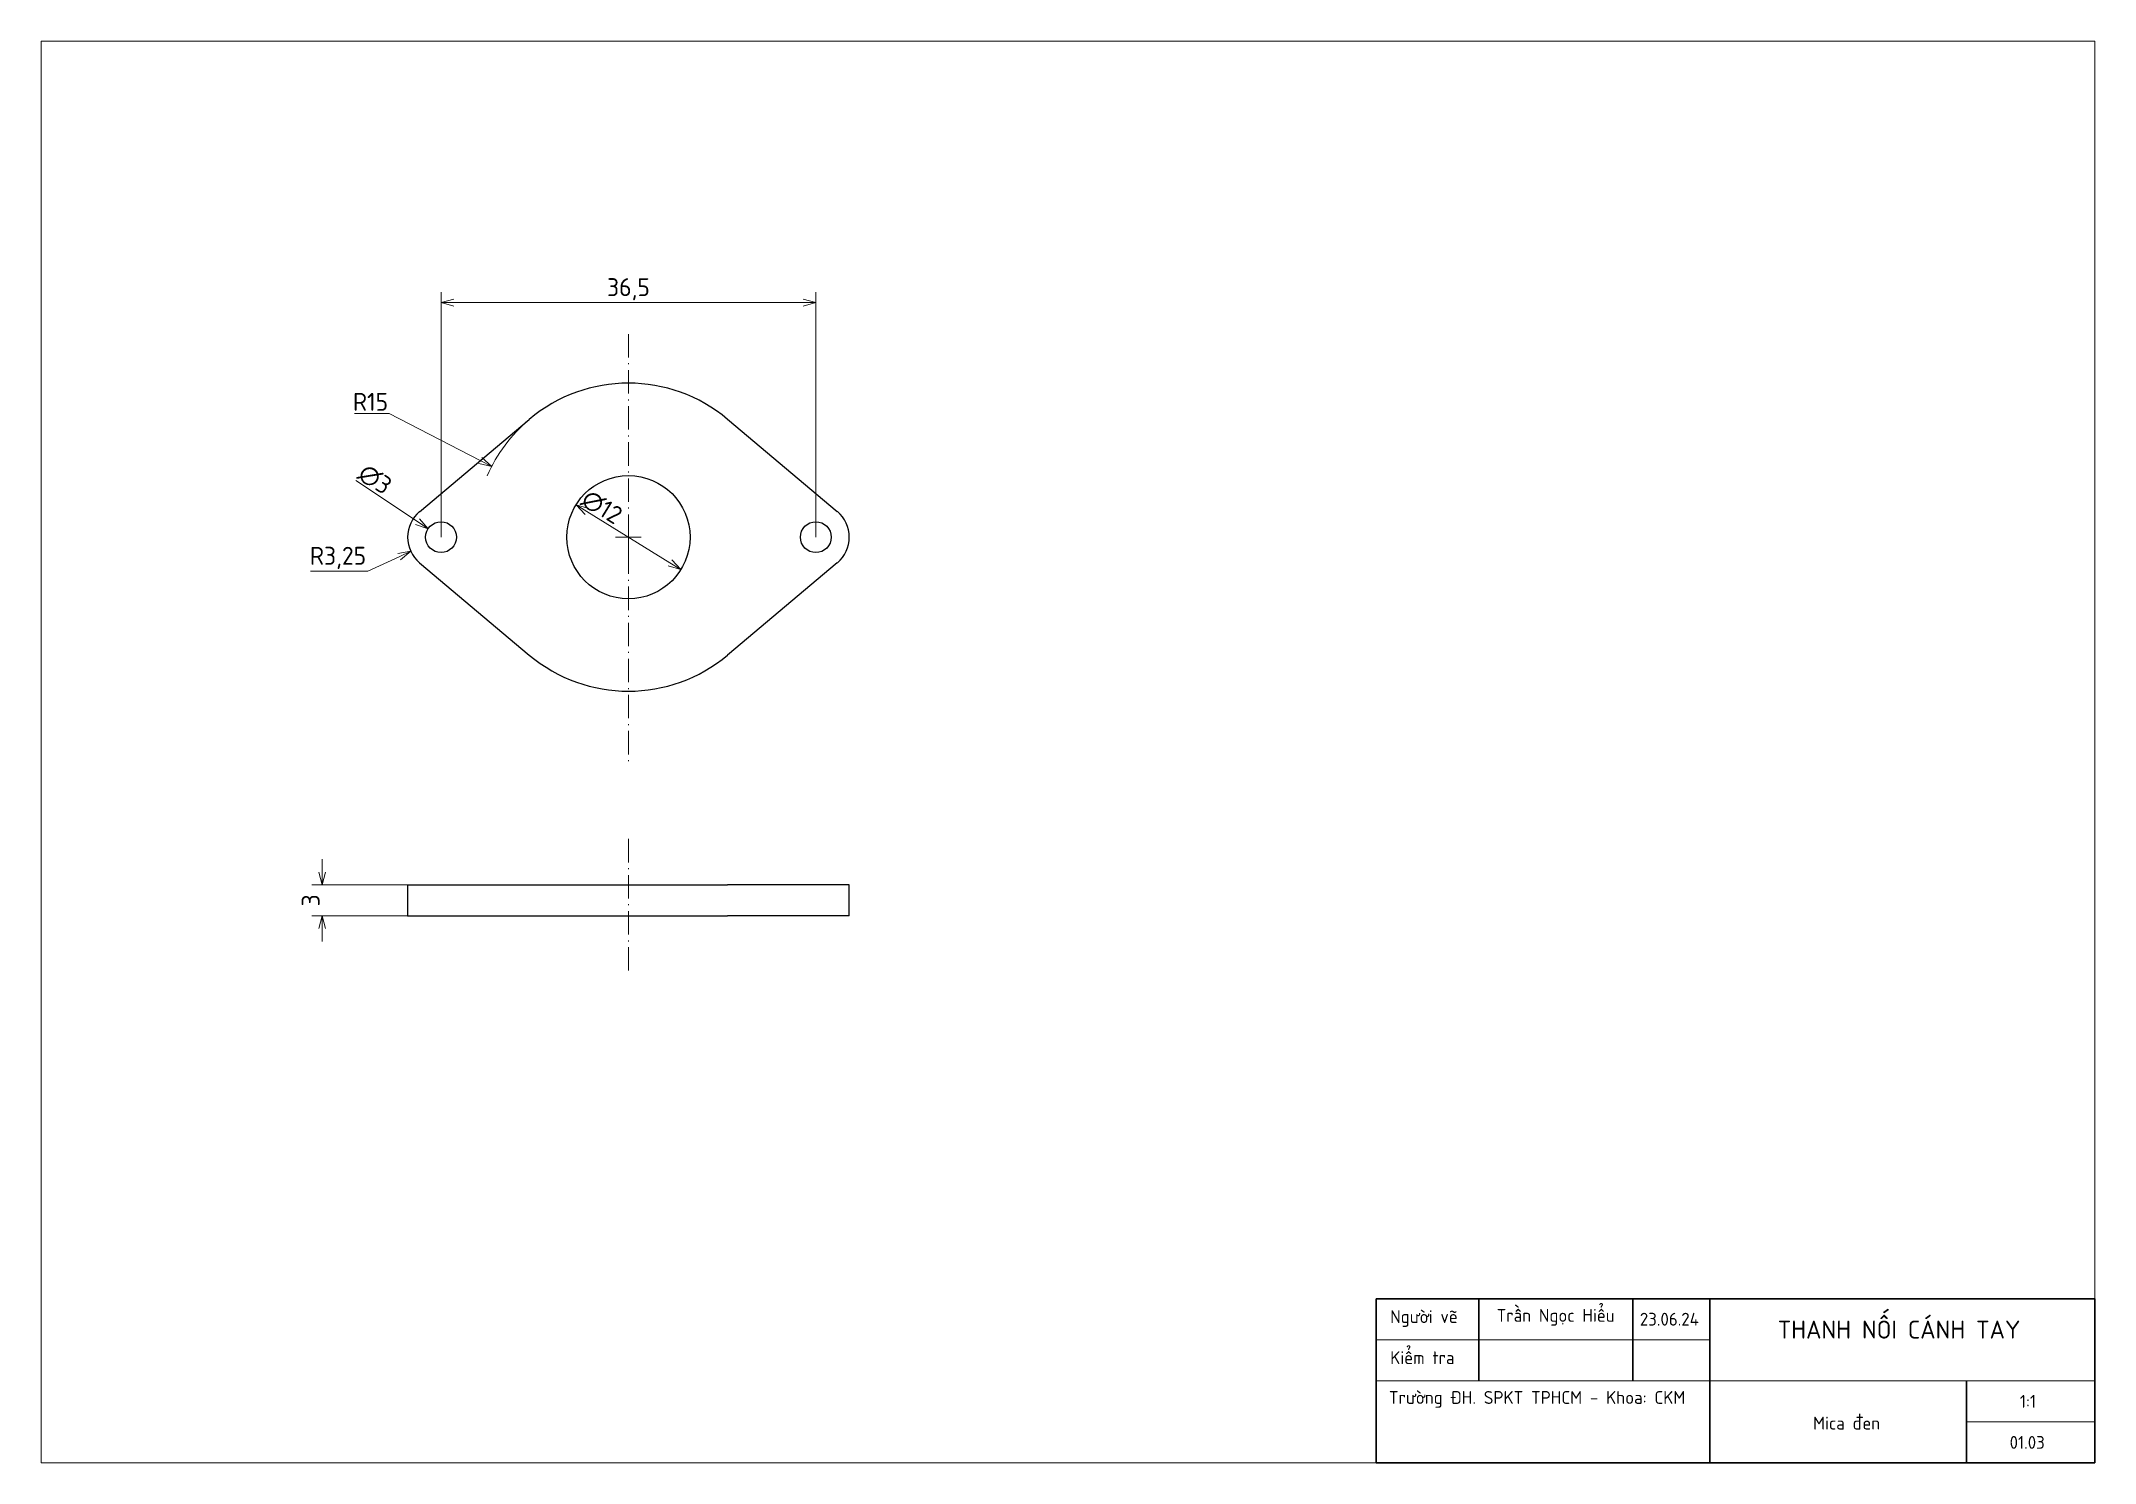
# Paper-space layout 'Sheet' of a CAD drawing. Header units: millimetres. Extents: x 10 to 410, y 10 to 287.
# The model-space entities are those that its viewports show. They can reach past a viewport. Long polylines and large blocks are cut down to what shows.
import ezdxf

# ---------------------------------------------------------------- set-up
doc = ezdxf.new("R2010")
doc.units = ezdxf.units.MM
doc.linetypes.add('Dash Dot', pattern=[7.03, 4.56, -1.14, 0.19, -1.14])
for name, color, linetype, lineweight in [('DuongTam', 7, 'Dash Dot', 13), ('NetDam', 7, 'Continuous', 35), ('Netmanh', 5, 'Continuous', 13)]:
    doc.layers.add(name, color=color, linetype=linetype, lineweight=lineweight)
doc.styles.add('Note Text (ISO)', font='')
doc.styles.get('Note Text (ISO)').set_extended_font_data('TCVN 7284')
doc.dimstyles.new('Default (ISO)$0', dxfattribs={"dimtxt": 3.5, "dimasz": 2.5, "dimexe": 2, "dimexo": 0, "dimgap": 0.5, "dimtad": 1, "dimtxsty": 'Note Text (ISO)', "dimblk": 'OPEN30', "dimblk1": 'OPEN30', "dimblk2": 'OPEN90', "dimcen": 2.5, "dimclrd": 256, "dimclre": 256, "dimclrt": 256, "dimazin": 0, "dimtfac": 1, "dimtofl": 0, "dimtmove": 0, "dimatfit": 3, "dimldrblk": 'OPEN30', "dimfxl": 1, "dimtolj": 1, "dimtzin": 0, "dimlwd": -1, "dimlwe": -1, "dimarcsym": 0})
doc.dimstyles.new('Default (ISO)$3', dxfattribs={"dimtxt": 3.5, "dimasz": 2.5, "dimexe": 2, "dimexo": 0, "dimgap": 0.5, "dimtad": 1, "dimtxsty": 'Note Text (ISO)', "dimblk": 'OPEN30', "dimblk1": 'OPEN30', "dimblk2": 'OPEN90', "dimcen": 2.5, "dimclrd": 256, "dimclre": 256, "dimclrt": 256, "dimazin": 0, "dimtfac": 1, "dimtofl": 0, "dimtmove": 0, "dimatfit": 0, "dimldrblk": 'OPEN30', "dimfxl": 1, "dimtolj": 1, "dimtzin": 0, "dimlwd": -1, "dimlwe": -1, "dimarcsym": 0})
doc.dimstyles.new('Default (ISO)$4', dxfattribs={"dimtxt": 3.5, "dimasz": 2.5, "dimexe": 2, "dimexo": 0, "dimgap": 0.5, "dimtad": 1, "dimtih": 1, "dimtoh": 1, "dimtxsty": 'Note Text (ISO)', "dimblk": 'OPEN30', "dimblk1": 'OPEN30', "dimblk2": 'OPEN90', "dimcen": 2.5, "dimclrd": 256, "dimclre": 256, "dimclrt": 256, "dimazin": 0, "dimtfac": 1, "dimtofl": 0, "dimtmove": 0, "dimatfit": 3, "dimldrblk": 'OPEN30', "dimfxl": 1, "dimtolj": 1, "dimtzin": 0, "dimlwd": -1, "dimlwe": -1, "dimarcsym": 0})

# ---------------------------------------------------------------- blocks, each defined once
blk = doc.blocks.new('_Open30')
at = {"color": 0, "linetype": 'ByBlock', "lineweight": -2}
for p, q in [((-1, 0.27), (0, 0)), ((0, 0), (-1, -0.27)), ((0, 0), (-1, 0))]:
    blk.add_line(p, q, dxfattribs=at)
blk = doc.blocks.new('*D58')
at = {"layer": 'Defpoints', "color": 0, "transparency": 16777216}
for p in [(114.19, 196.65), (134.61, 184.04)]:
    blk.add_point(p, dxfattribs=at)
at = {"layer": 'Netmanh', "linetype": 'Continuous', "transparency": 16777216}
blk.add_line((132.48, 185.35), (116.31, 195.33), dxfattribs=at)
at = {"layer": 'Netmanh', "transparency": 16777216, "xscale": 2.5, "yscale": 2.5, "zscale": 2.5}
for p, rotation in [((114.19, 196.65), 148.3100126894088), ((134.61, 184.04), 328.3100126894088)]:
    blk.add_blockref('_Open30', p, dxfattribs=dict(at, rotation=rotation))
at = {"layer": 'Netmanh', "transparency": 16777216, "insert": (119.2, 196.2), "char_height": 3.5, "attachment_point": 5, "rotation": 328.31, "style": 'Note Text (ISO)'}
blk.add_mtext('\\A1;∅12', dxfattribs=at)
blk = doc.blocks.new('_Open90')
at = {"color": 0, "linetype": 'ByBlock', "lineweight": -2}
for p, q in [((0, 0), (-1, 0)), ((-0.5, 0.5), (0, 0)), ((0, 0), (-0.5, -0.5))]:
    blk.add_line(p, q, dxfattribs=at)
blk = doc.blocks.new('*D59')
at = {"layer": 'Defpoints', "color": 0, "transparency": 16777216}
for p in [(97.76, 204.14), (124.4, 190.34)]:
    blk.add_point(p, dxfattribs=at)
at = {"layer": 'Netmanh', "linetype": 'Continuous', "transparency": 16777216}
for p, q in [((71.01, 214.47), (77.81, 214.47)), ((77.81, 214.47), (95.54, 205.29))]:
    blk.add_line(p, q, dxfattribs=at)
at = {"layer": 'Netmanh', "transparency": 16777216}
for p, q in [((124.4, 187.84), (124.4, 192.84)), ((121.9, 190.34), (126.9, 190.34))]:
    blk.add_line(p, q, dxfattribs=at)
at = {"layer": 'Netmanh', "linetype": 'Continuous', "transparency": 16777216}
blk.add_arc((124.4, 190.34), 30, 130.0784, 156.4408, dxfattribs=at)
at = {"layer": 'Netmanh', "transparency": 16777216, "xscale": 2.5, "yscale": 2.5, "zscale": 2.5, "rotation": 332.6210604532824}
blk.add_blockref('_Open30', (97.76, 204.14), dxfattribs=at)
at = {"layer": 'Netmanh', "transparency": 16777216, "insert": (74.16, 216.72), "char_height": 3.5, "attachment_point": 5, "style": 'Note Text (ISO)'}
blk.add_mtext('\\A1;R15', dxfattribs=at)
blk = doc.blocks.new('*D62')
at = {"layer": 'Defpoints', "color": 0, "transparency": 16777216}
for p in [(81.4, 122.6), (64.75, 116.6), (81.4, 116.6)]:
    blk.add_point(p, dxfattribs=at)
at = {"layer": 'Netmanh', "linetype": 'Continuous', "transparency": 16777216}
for p, q in [((64.75, 125.1), (64.75, 127.6)), ((81.4, 122.6), (62.75, 122.6)), ((81.4, 116.6), (62.75, 116.6)), ((64.75, 114.1), (64.75, 111.6))]:
    blk.add_line(p, q, dxfattribs=at)
at = {"layer": 'Netmanh', "transparency": 16777216, "xscale": 2.5, "yscale": 2.5, "zscale": 2.5}
for p, rotation in [((64.75, 122.6), 270), ((64.75, 116.6), 90)]:
    blk.add_blockref('_Open30', p, dxfattribs=dict(at, rotation=rotation))
at = {"layer": 'Netmanh', "transparency": 16777216, "insert": (62.5, 119.6), "char_height": 3.5, "attachment_point": 5, "rotation": 90, "style": 'Note Text (ISO)'}
blk.add_mtext('\\A1;3', dxfattribs=at)
blk = doc.blocks.new('*D67')
at = {"layer": 'Defpoints', "color": 0, "transparency": 16777216}
for p in [(160.9, 236.05), (87.9, 190.34), (160.9, 190.34)]:
    blk.add_point(p, dxfattribs=at)
at = {"layer": 'Netmanh', "linetype": 'Continuous', "transparency": 16777216}
for p, q in [((87.9, 190.34), (87.9, 238.05)), ((90.4, 236.05), (158.4, 236.05)), ((160.9, 190.34), (160.9, 238.05))]:
    blk.add_line(p, q, dxfattribs=at)
at = {"layer": 'Netmanh', "transparency": 16777216, "xscale": 2.5, "yscale": 2.5, "zscale": 2.5, "rotation": 180}
blk.add_blockref('_Open30', (87.9, 236.05), dxfattribs=at)
at = {"layer": 'Netmanh', "transparency": 16777216, "xscale": 2.5, "yscale": 2.5, "zscale": 2.5}
blk.add_blockref('_Open30', (160.9, 236.05), dxfattribs=at)
at = {"layer": 'Netmanh', "transparency": 16777216, "insert": (124.4, 238.65), "char_height": 3.5, "attachment_point": 5, "style": 'Note Text (ISO)'}
blk.add_mtext('\\A1;36,5', dxfattribs=at)

msp = doc.modelspace()

# ---------------------------------------------------------------- linework, layer by layer
at = {"color": 7, "linetype": 'Continuous', "lineweight": 25}
for p, q in [((109.98, 157), (120.66, 165.99)), ((150.66, 157), (139.98, 165.99)), ((109.98, 152.03), (120.66, 143.04)), ((150.66, 152.03), (139.98, 143.04)), ((108.82, 120.64), (108.82, 117.64)), ((108.82, 120.64), (109.98, 120.64)), ((109.98, 120.64), (120.66, 120.64)), ((120.66, 120.64), (139.98, 120.64)), ((150.66, 120.64), (139.98, 120.64)), ((151.82, 120.64), (150.66, 120.64)), ((151.82, 117.64), (151.82, 120.64)), ((108.82, 117.64), (109.98, 117.64)), ((109.98, 117.64), (120.66, 117.64)), ((120.66, 117.64), (139.98, 117.64)), ((150.66, 117.64), (139.98, 117.64)), ((151.82, 117.64), (150.66, 117.64))]:
    msp.add_line(p, q, dxfattribs=at)
for centre, radius in [((130.32, 154.52), 6), ((112.07, 154.52), 1.5), ((148.57, 154.52), 1.5)]:
    msp.add_circle(centre, radius, dxfattribs=at)
for centre, radius, start, end in [((130.32, 154.52), 15, 49.9216, 130.0784), ((112.07, 154.52), 3.25, 130.0784, 229.9216), ((148.57, 154.52), 3.25, 310.0784, 49.9216), ((130.32, 154.52), 15, 229.9216, 310.0784)]:
    msp.add_arc(centre, radius, start, end, dxfattribs=at)

psp = doc.layouts.new('Sheet')

# ---------------------------------------------------------------- linework, layer by layer
at = {"layer": 'DuongTam'}
for p, q in [((124.398, 229.924), (124.398, 145.898)), ((124.398, 131.565), (124.398, 105.83))]:
    psp.add_line(p, q, dxfattribs=at)
at = {"layer": 'NetDam'}
for p, q in [((270, 42), (410, 42)), ((270, 10), (270, 42)), ((290, 42), (290, 26)), ((320, 42), (320, 26)), ((335, 42), (335, 10)), ((410, 42), (410, 10)), ((385, 26), (385, 10)), ((410, 10), (270, 10))]:
    psp.add_line(p, q, dxfattribs=at)
at = {"layer": 'Netmanh', "linetype": 'Continuous'}
for p, q in [((83.319, 193.39), (71.307, 201.381)), ((73.666, 183.715), (79.74, 186.544)), ((62.491, 183.715), (73.666, 183.715))]:
    psp.add_line(p, q, dxfattribs=at)
at = {"layer": 'Netmanh'}
for p, q in [((270, 34), (335, 34)), ((270, 26), (410, 26)), ((385, 18), (410, 18))]:
    psp.add_line(p, q, dxfattribs=at)

# ---------------------------------------------------------------- block references
at = {"layer": 'Netmanh', "xscale": 2.5, "yscale": 2.5, "zscale": 2.5}
for p, rotation in [((85.4, 192.006), 326.3665423478362), ((82.006, 187.6), 24.97705237435174)]:
    psp.add_blockref('_Open30', p, dxfattribs=dict(at, rotation=rotation))

# ---------------------------------------------------------------- texts
at = {"layer": 'NetDam', "attachment_point": 1}
for s, insert, char_height in [('{\\fTCVN 7284|b0|i0|c0|p34;Trần Ngọc Hiểu}', (293.487, 39.993), 2.5), ('{\\fTCVN 7284|b0|i0|c0|p34;THANH NỐI CÁNH TAY}', (348.22, 37.726), 3.5), ('{\\fTCVN 7284|b0|i0|c0|p34;Người vẽ}', (272.75, 39.75), 2.5), ('{\\fTCVN 7284|b0|i0|c0|p34;23.06.24}', (321.374, 39.25), 2.5), ('{\\fTCVN 7284|b0|i0|c0|p34;Kiểm tra}', (272.75, 31.75), 2.5), ('{\\fTCVN 7284|b0|i0|c0|p34;Trường ĐH. SPKT TPHCM - Khoa: CKM}', (272.498, 24), 2.5), ('{\\fTCVN 7284|b0|i0|c0|p34;Mica đen}', (355.11, 19), 2.5), ('{\\fTCVN 7284|b0|i0|c0|p34;01.03}', (393.388, 15.25), 2.5)]:
    psp.add_mtext(s, dxfattribs=dict(at, insert=insert, char_height=char_height))
at = {"layer": 'NetDam', "insert": (395.374, 23.25), "char_height": 2.5, "width": 3.25, "attachment_point": 1}
psp.add_mtext('{\\fTCVN 7284|b0|i0|c0|p34;1:1}', dxfattribs=at)
at = {"layer": 'Netmanh', "insert": (75.01, 201.62), "char_height": 3.5, "attachment_point": 5, "rotation": 326.36654, "style": 'Note Text (ISO)'}
psp.add_mtext('\\A1;∅3', dxfattribs=at)
at = {"layer": 'Netmanh', "insert": (67.829, 186.315), "char_height": 3.5, "attachment_point": 5, "style": 'Note Text (ISO)'}
psp.add_mtext('\\A1;R3,25', dxfattribs=at)

# ---------------------------------------------------------------- dimensions: what is measured, and where the dimension line sits
at = {"layer": 'Netmanh'}
dim = psp.add_linear_dim(base=(160.898, 236.055), p1=(87.898, 190.344), p2=(160.898, 190.344), dimstyle='Default (ISO)$0', override={"dimlfac": -0.5}, dxfattribs=at)
dim.commit()
dim.dimension.update_dxf_attribs({"geometry": '*D67', "text_midpoint": (124.398, 238.655)})
dim = psp.add_radius_dim(center=(124.398, 190.344), mpoint=(97.758, 204.14), dimstyle='Default (ISO)$4', override={"dimlfac": -0.5}, dxfattribs=at)
dim.commit()
dim.dimension.update_dxf_attribs({"geometry": '*D59', "text_midpoint": (74.157, 214.473), "dimtype": 164})
dim = psp.add_diameter_dim_2p(p1=(134.609, 184.04), p2=(114.187, 196.648), dimstyle='Default (ISO)$3', override={"dimlfac": -0.5}, dxfattribs=at)
dim.commit()
dim.dimension.update_dxf_attribs({"geometry": '*D58', "text_midpoint": (118.022, 194.281), "dimtype": 163})
dim = psp.add_linear_dim(base=(64.751, 116.6), p1=(81.398, 122.6), p2=(81.398, 116.6), angle=90, dimstyle='Default (ISO)$0', override={"dimlfac": -0.5}, dxfattribs=at)
dim.commit()
dim.dimension.update_dxf_attribs({"geometry": '*D62', "text_midpoint": (62.501, 119.6)})

# ---------------------------------------------------------------- viewports
at = {"layer": 'NetDam'}
psp.add_viewport(center=(210, 148.5), size=(400, 277), view_center_point=(173.123, 133.595), view_height=138.5, dxfattribs=at)

doc.saveas('drawing.dxf')
